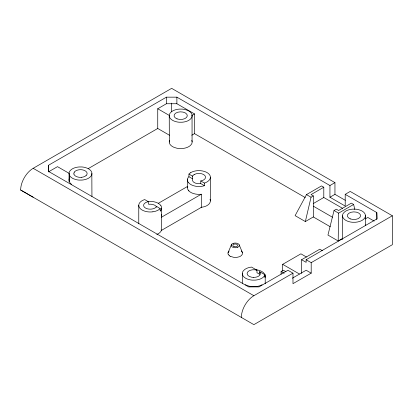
<?xml version="1.0" encoding="UTF-8"?>
<svg xmlns="http://www.w3.org/2000/svg" width="413" height="413" viewBox="0 0 413 413"><rect width="100%" height="100%" fill="white"/><g stroke="black" fill="none" stroke-linecap="round" stroke-linejoin="round"><path stroke-width="0.62" d="M169.464 135.237L157.745 128.469L157.74 108.758L166.413 103.74L166.413 97.163L176.893 97.163L329.946 185.525L334.953 182.634L334.953 194.337L345.309 200.315M305.248 197.569L194.518 133.642L194.518 113.926L176.888 103.74L176.893 97.163M323.797 187.234L321.515 185.922L306.487 194.6L295.099 215.643L305.346 221.559L313.317 216.954L313.317 195.917L311.041 194.6L323.797 187.234L323.797 197.491L342.537 208.312M334.953 182.634L171.653 88.351L32.978 168.427A17.718 10.227 -60 0 0 20.65 190.011L253.876 324.649L392.35 244.697L392.35 215.772L350.214 191.446L345.206 194.337L345.206 206.041L329.946 197.228L329.946 185.525M342.527 239.525L342.604 214.915A11.45 6.613 0 0 1 343.306 213.304L344.674 211.848A11.45 6.613 0 0 1 352.48 209.154L355.35 209.143A11.45 6.613 0 0 1 358.133 209.546L360.652 210.336A11.45 6.613 0 0 1 365.324 214.843L365.422 225.663L365.324 224.889M376.795 219.484L376.801 212.576L345.206 194.337M48.409 171.302L48.435 165.303L166.413 97.163M91.934 196.531L91.836 172.66A11.45 6.613 0 0 0 87.164 168.153L84.639 167.363A11.45 6.613 0 0 0 81.857 166.96L78.986 166.966A11.45 6.613 0 0 0 71.181 169.666L69.812 171.121A11.45 6.613 0 0 0 69.11 172.732L69.002 181.483M71.583 184.332L71.222 184.043A11.45 6.613 0 0 1 69.374 181.803L69.405 175.2L69.033 173.61M353.631 204.461L351.355 203.144L338.598 210.511L336.321 209.195L334.045 210.511L327.948 235.069L338.201 240.986L338.598 213.139L353.631 204.461L354.798 209.453M91.934 173.439L91.851 174.317A11.45 6.613 0 0 1 91.149 175.923L89.781 177.378A11.45 6.613 0 0 1 81.975 180.078L79.105 180.089A11.45 6.613 0 0 1 76.322 179.681L73.798 178.891A11.45 6.613 0 0 1 69.405 175.2M169.242 115.748L169.325 114.871A11.45 6.613 0 0 1 170.027 113.265L171.395 111.809A11.45 6.613 0 0 1 179.201 109.109L182.071 109.099A11.45 6.613 0 0 1 184.854 109.502L187.378 110.297A11.45 6.613 0 0 1 192.05 114.799L192.066 142.759A11.45 6.613 0 0 1 191.369 144.364L190.001 145.82A11.45 6.613 0 0 1 182.195 148.52L179.325 148.53A11.45 6.613 0 0 1 176.537 148.128L174.018 147.338A11.45 6.613 0 0 1 169.345 142.831L169.242 115.748L169.34 116.528A11.45 6.613 0 0 0 174.012 121.035L176.537 121.825A11.45 6.613 0 0 0 179.319 122.227L182.19 122.222A11.45 6.613 0 0 0 189.995 119.522L191.364 118.066A11.45 6.613 0 0 0 192.066 116.456L192.143 115.578M169.247 142.051L169.33 141.174A11.45 6.613 0 0 1 169.593 140.358M242.312 283.272L242.39 272.771A11.45 6.613 0 0 1 243.092 271.165L244.46 269.71A11.45 6.613 0 0 1 251.553 267.077L256.969 270.221L256.969 272.864L257.278 272.967A6.613 3.82 0 0 1 259.54 274.346L259.54 271.708L265.022 274.769L265.022 277.407L265.115 275.337A11.45 6.613 0 0 0 260.443 270.835L257.918 270.045A11.45 6.613 0 0 0 255.843 269.704M365.422 215.622L365.34 216.5A11.45 6.613 0 0 1 364.643 218.105L363.275 219.561A11.45 6.613 0 0 1 355.469 222.261L352.599 222.271A11.45 6.613 0 0 1 349.816 221.869L347.292 221.079A11.45 6.613 0 0 1 342.62 216.572L342.522 215.792M190.63 172.742L191.142 172.407A11.404 6.582 0 0 1 193.454 171.441L194.755 171.09A11.425 6.598 0 0 1 198.999 170.636L200.429 170.688A11.425 6.593 0 0 1 208.978 174.064L209.587 174.813A11.476 6.629 0 0 1 210.382 177.26L210.284 178.086A11.425 6.598 0 0 1 207.254 181.766L206.748 182.107A11.404 6.582 0 0 1 204.435 183.073L200.764 180.94L200.764 183.573L204.435 185.7L204.435 183.073M210.382 177.26L210.289 201.756A11.425 6.593 0 0 1 204.435 206.691L201.054 207.393M187.605 179.056L187.507 187.724L187.719 186.495M305.346 221.559L311.041 197.228L313.317 195.917M156.806 234.434A11.425 6.593 0 0 0 161.24 230.774L161.529 216.81A11.476 6.629 0 0 0 161.318 214.326M161.529 229.964L161.39 230.418L201.59 207.207M228.131 252.58L231.363 244.847M228.229 252.302L229.091 251.104M200.764 183.573L200.568 183.604A6.603 3.81 0 0 1 192.556 178.948L192.67 176.088M156.62 207.104A6.603 3.81 0 0 0 148.644 204.301L148.179 201.745A6.603 3.81 0 0 0 145.748 202.561L145.448 202.726A6.603 3.81 0 0 0 145.474 208.033A6.603 3.81 0 0 0 154.658 208.188L154.958 208.018A6.603 3.81 0 0 0 156.573 206.371L160.151 208.632A11.435 6.603 0 0 1 158.437 209.959L157.921 210.243A11.435 6.603 0 0 1 154.281 211.544L152.913 211.786M231.838 244.186L231.6 244.444A4.042 2.333 0 0 0 231.647 246.437L231.925 246.685A4.042 2.333 0 0 0 233.164 247.392L233.629 247.521A4.042 2.333 0 0 0 237.067 247.485L237.511 247.33M194.146 174.663L194.44 174.446A6.603 3.81 0 0 1 203.63 174.544A6.603 3.81 0 0 1 203.743 179.851L203.449 180.068A6.603 3.81 0 0 1 200.966 180.863L200.764 180.94M262.064 284.681L261.646 284.929A11.45 6.613 0 0 1 255.255 286.689L252.384 286.694A11.45 6.613 0 0 1 249.602 286.292L247.077 285.502A11.45 6.613 0 0 1 245.456 284.686L245.363 284.629M48.404 171.906L57.5 166.656L69.219 173.403M88.155 168.664L157.745 128.469M191.777 115.511L194.518 113.926M191.782 135.221L194.518 133.642M158.277 203.341L187.796 186.299M161.39 217.269L201.332 194.208L201.332 207.357M313.26 203.578L323.797 197.491M329.946 197.228L334.953 194.337M282.688 271.212L282.688 264.341L300.912 253.819L306.472 257.025M301.588 273.396L301.583 259.725L319.807 249.199L322.336 250.66M338.201 240.986L342.645 238.42M301.583 259.725L306.131 262.348L306.131 259.741L377.084 218.792L376.801 212.576M241.347 317.416A17.718 10.227 -60 0 1 253.871 295.718L292.982 273.169L292.987 283.669L311.195 273.153L311.195 262.658L392.35 215.772M292.352 278.207L306.147 270.241L311.195 273.153M281.098 274.186L281.098 271.553L283.375 270.252L285.904 271.708M365.071 219.019L367.828 217.444L374.157 221.1M233.479 243.319L233.04 243.464A4.042 2.333 0 0 0 231.812 244.186M204.435 185.7L203.134 186.051A11.476 6.629 0 0 1 198.896 186.511L197.466 186.454A11.425 6.593 0 0 1 188.911 183.078L188.302 182.329M201.332 194.208L201.054 194.244A11.487 6.634 0 0 1 198.896 194.358L197.466 194.301A11.487 6.634 0 0 1 188.86 190.904M166.413 103.74L176.888 103.74M256.55 270.097L256.969 270.221M230.253 256.308L234.052 257.413A7.3 4.213 0 0 0 236.778 257.382L239.308 256.767A7.3 4.213 0 0 0 240.511 256.189L241.651 255.28L242.421 253.995A7.289 4.207 0 0 0 242.369 252.41L239.215 244.914M306.487 194.6L311.041 197.228M334.045 210.511L338.598 213.139M157.74 108.758L169.464 115.526M313.317 206.17L332.486 217.238M313.317 216.954L330.297 226.758M306.131 259.741L311.195 262.658M282.688 264.341L299.363 273.974M281.098 271.553L284.134 273.308M148.412 201.709L144.726 199.582L144.199 199.753A11.435 6.603 0 0 0 142.485 200.501L141.969 200.79A11.435 6.603 0 0 0 139.166 203.64L138.876 204.45A11.435 6.603 0 0 0 139.088 206.934L139.517 207.729A11.435 6.603 0 0 0 147.204 211.745L148.608 211.91A11.435 6.603 0 0 0 152.903 211.792M33.174 168.303L253.871 295.718M20.65 190.011L33.179 197.228M292.982 273.169L287.933 270.247L259.07 286.885L248.636 286.911L48.435 171.354L48.435 165.303M192.613 176.212L188.942 174.079L188.942 176.712L192.613 178.839M241.3 250.959L242.364 252.41M229.251 255.616L228.188 254.165M188.911 190.92L188.302 190.171M160.884 205.648L161.313 206.438A11.476 6.629 0 0 1 161.529 208.926L161.235 209.737A11.388 6.572 0 0 1 160.487 210.893L160.239 211.167L160.239 208.539M69.374 181.803L69.085 179.335A11.45 6.613 0 0 1 69.343 178.514M242.307 273.649L242.405 274.428A11.45 6.613 0 0 0 247.077 278.935L249.602 279.725A11.45 6.613 0 0 0 252.384 280.128L255.255 280.117A11.45 6.613 0 0 0 263.06 277.422L264.428 275.967A11.45 6.613 0 0 0 265.022 274.769M192.148 141.881L192.05 141.101A11.45 6.613 0 0 0 191.777 140.286M161.638 208.09L161.638 215.978M265.208 276.116L265.213 283.793M171.653 103.136L171.653 111.495M138.768 205.287L138.768 223.836M259.54 271.697A6.634 3.831 0 0 1 259.369 275.595A6.634 3.831 0 0 1 253.375 277.386M256.54 270.087A6.634 3.831 0 0 0 247.645 272.059A6.634 3.831 0 0 0 251.331 277.128A6.634 3.831 0 0 0 253.386 277.381M86.085 175.556A6.613 3.82 0 0 1 81.346 177.311M73.927 174.028A6.613 3.82 0 0 1 74.325 172.138M86.08 175.561A6.634 3.831 0 0 0 87.04 173.016A6.613 3.82 0 0 0 83.999 170.29A6.634 3.831 0 0 0 80.845 169.697A6.613 3.82 0 0 0 79.616 169.743A6.634 3.831 0 0 0 74.288 172.128M81.335 177.316A6.634 3.831 0 0 1 80.096 177.342A6.613 3.82 0 0 1 76.622 176.625A6.634 3.831 0 0 1 73.891 174.023M147.493 201.59A11.476 6.629 0 0 1 151.798 201.467L153.202 201.632A11.476 6.629 0 0 1 160.925 205.664M188.963 174.038A11.425 6.598 0 0 1 190.651 172.706M192.67 176.046A6.603 3.81 0 0 1 194.146 174.616M188.256 182.309A11.476 6.629 0 0 1 187.461 179.861M187.559 179.03A11.476 6.629 0 0 1 188.901 176.671M188.251 190.15A11.487 6.634 0 0 1 187.456 187.698M210.036 199.278A11.476 6.629 0 0 1 210.387 200.93M230.186 256.287A7.3 4.213 0 0 1 229.184 255.595M228.121 254.134A7.3 4.213 0 0 1 228.064 252.549M237.501 247.341A4.042 2.333 0 0 0 238.714 246.607L238.951 246.349A4.042 2.333 0 0 0 238.879 244.357L238.626 244.109A4.042 2.333 0 0 0 237.361 243.402L236.923 243.278A4.042 2.333 0 0 0 233.459 243.309M177.043 118.867A6.634 3.831 0 0 0 187.301 115.883A6.634 3.831 0 0 0 177.698 112.243A6.634 3.831 0 0 0 177.043 118.867M350.322 218.905A6.634 3.831 0 0 0 360.58 215.922A6.634 3.831 0 0 0 350.978 212.282A6.634 3.831 0 0 0 350.322 218.905M233.98 246.576A2.416 1.394 0 0 0 237.692 245.456A2.416 1.394 0 0 0 234.156 244.16A2.416 1.394 0 0 0 233.98 246.576"/></g></svg>
